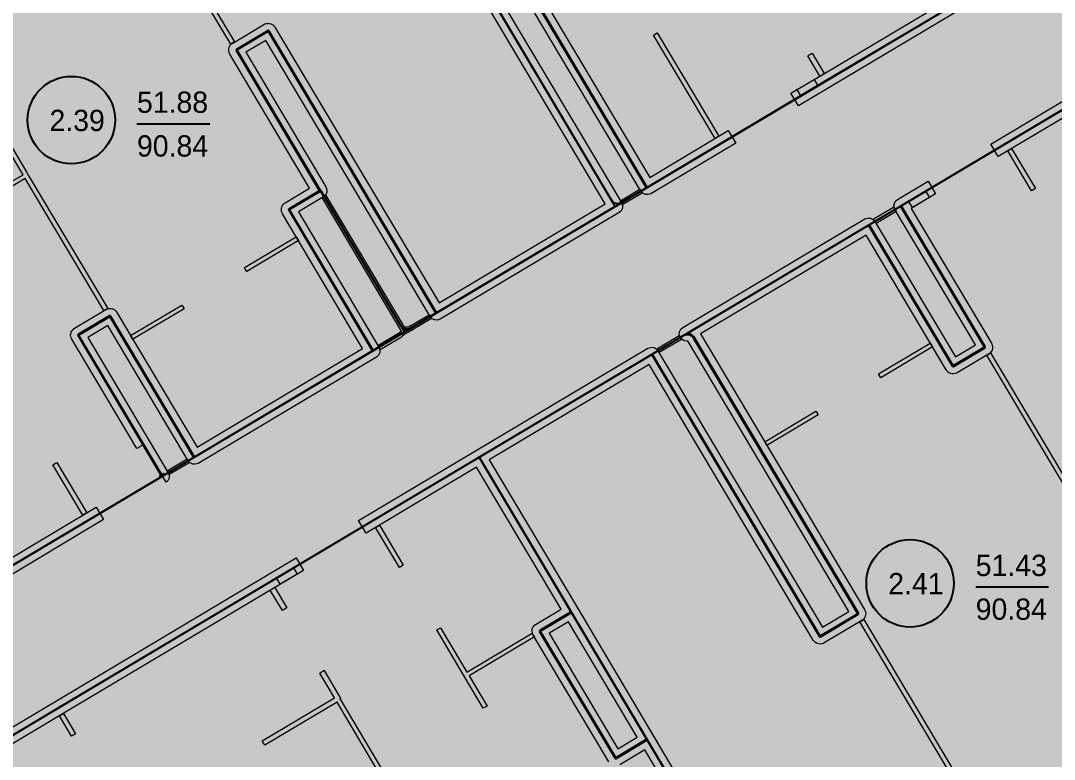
# Model space of a CAD drawing. Header units: millimetres. Extents: x 0 to 312583, y -208103 to 25097.
# Drawn here: x 148032 to 162212, y -140520 to -130390 of the extents above; entities that cross this region are included whole.
import ezdxf

# ---------------------------------------------------------------- set-up
doc = ezdxf.new("R2010")
doc.units = ezdxf.units.MM
doc.linetypes.add('Solid', pattern=[0])
for name, color, linetype, lineweight in [('Inner Walls', 5, 'Solid', 0), ('Room Objects', 47, 'Solid', 15), ('Room Walls', 47, 'Solid', 35), ('Service Area', 252, 'Solid', 25), ('Three-Bedroom Apartment', 250, 'Solid', 25), ('Two-Bedroom Apartment', 1, 'Solid', 35)]:
    doc.layers.add(name, color=color, linetype=linetype, lineweight=lineweight)
doc.styles.add('Dialog.plain', font='Dialog.plain')

msp = doc.modelspace()

# ---------------------------------------------------------------- hatches: boundary and pattern name
at = {"layer": 'Room Objects', "linetype": 'Solid', "lineweight": 0}
for points in [[(158918, -131197), (158969, -131283), (158969, -131283), (158737, -131421), (158686, -131335), (158686, -131335)], [(160267, -132954), (160215, -132868), (160215, -132868), (160447, -132730), (160499, -132816), (160499, -132816)], [(151594, -138118), (151543, -138032), (151543, -138032), (151775, -137894), (151826, -137980), (151826, -137980)]]:
    msp.add_hatch(color=5, dxfattribs=at).paths.add_polyline_path(points, flags=0)
at = {"layer": 'Service Area', "linetype": 'Solid', "lineweight": 25}
for points in [[(154317, -128815), (156619, -132682), (156276, -132886), (156258, -132895), (156239, -132899), (156219, -132900), (156200, -132897), (156182, -132891), (156165, -132881), (156150, -132867), (156139, -132852), (153888, -129071)], [(161970, -129496), (162994, -131214), (128307, -151866), (127283, -150148)], [(153729, -134403), (153385, -134608), (153367, -134616), (153348, -134621), (153329, -134621), (153309, -134619), (153291, -134612), (153274, -134602), (153260, -134589), (153248, -134573), (150997, -130792), (151427, -130536)], [(151718, -132981), (152148, -132725), (153299, -134659), (153299, -134659), (152869, -134914)], [(159674, -133191), (160104, -132935), (160104, -132935), (161255, -134868), (160825, -135124)], [(149979, -136636), (148828, -134702), (149257, -134446), (150408, -136380), (150408, -136380)], [(158999, -138830), (156697, -134963), (157127, -134707), (157145, -134699), (157164, -134694), (157183, -134693), (157203, -134696), (157221, -134703), (157238, -134713), (157252, -134726), (157264, -134742), (159515, -138523)], [(155159, -138760), (155588, -138504), (156624, -140244), (156195, -140499)]]:
    msp.add_hatch(color=254, dxfattribs=at).paths.add_polyline_path(points, flags=0)
at = {"layer": 'Three-Bedroom Apartment', "linetype": 'Solid', "lineweight": 25}
msp.add_hatch(color=150, dxfattribs=at).paths.add_polyline_path([(159080, -131216), (156628, -132677), (154326, -128810), (154325, -128809), (154323, -128807), (154322, -128806), (154320, -128806), (154318, -128805), (154316, -128805), (154314, -128806), (154312, -128807), (153883, -129062), (153883, -129062), (151586, -125204), (154476, -123483), (157367, -121762), (160258, -120041), (160258, -120041), (165402, -128681), (165387, -128672), (165385, -128671), (165367, -128664), (165365, -128664), (165345, -128661), (165343, -128661), (165324, -128662), (165322, -128662), (165303, -128667), (165301, -128667), (165283, -128676), (165282, -128676), (164939, -128881), (164937, -128882), (164936, -128883), (164935, -128885), (164934, -128887), (164934, -128889), (164934, -128891), (164934, -128893), (164935, -128894), (165907, -130527), (165908, -130529), (165910, -130530), (165912, -130531), (165913, -130532), (165915, -130532), (165917, -130532), (165919, -130531), (165921, -130530), (166351, -130275), (166351, -130275), (170489, -137226), (167599, -138947), (162483, -130355), (161970, -129496)], flags=0)
at = {"layer": 'Two-Bedroom Apartment', "linetype": 'Solid', "lineweight": 25}
for points in [[(149970, -136641), (147518, -138101), (147518, -138101), (146257, -135983), (146686, -135727), (146688, -135726), (146689, -135724), (146690, -135723), (146691, -135721), (146691, -135719), (146691, -135717), (146691, -135715), (146690, -135713), (145654, -133973), (145653, -133972), (145651, -133970), (145649, -133969), (145648, -133969), (145646, -133969), (145644, -133969), (145642, -133969), (145640, -133970), (145210, -134226), (145210, -134226), (142913, -130368), (145804, -128647), (148695, -126926), (151586, -125204), (151586, -125204), (156190, -132938), (153737, -134398), (151435, -130531), (151434, -130530), (151433, -130528), (151431, -130527), (151429, -130527), (151427, -130526), (151425, -130526), (151423, -130527), (151421, -130528), (150992, -130784), (150990, -130785), (150989, -130786), (150988, -130788), (150987, -130790), (150987, -130792), (150987, -130794), (150988, -130795), (150988, -130797), (152134, -132722), (151713, -132973), (151712, -132974), (151710, -132975), (151709, -132977), (151709, -132979), (151708, -132981), (151708, -132983), (151709, -132985), (151710, -132986), (152861, -134920), (152861, -134920), (150417, -136375), (149266, -134441), (149265, -134440), (149263, -134438), (149262, -134437), (149260, -134437), (149258, -134436), (149256, -134437), (149254, -134437), (149252, -134438), (148823, -134694), (148821, -134695), (148820, -134696), (148819, -134698), (148818, -134700), (148818, -134702), (148818, -134704), (148818, -134706), (148819, -134707)], [(161817, -142389), (158926, -144110), (158926, -144110), (154322, -136377), (156689, -134968), (156689, -134968), (158991, -138835), (158992, -138836), (158994, -138838), (158995, -138839), (158997, -138839), (158999, -138840), (159001, -138839), (159003, -138839), (159005, -138838), (159520, -138531), (159522, -138530), (159523, -138529), (159524, -138527), (159525, -138525), (159525, -138523), (159525, -138521), (159524, -138519), (159524, -138517), (157273, -134737), (157272, -134736), (157261, -134720), (157259, -134719), (157245, -134706), (157243, -134704), (157226, -134694), (157225, -134693), (157206, -134687), (157204, -134686), (157185, -134683), (157183, -134683), (157166, -134684), (157213, -134656), (159665, -133196), (160816, -135129), (160818, -135131), (160819, -135132), (160821, -135133), (160823, -135134), (160825, -135134), (160827, -135134), (160828, -135133), (160830, -135133), (161260, -134877), (161261, -134876), (161263, -134874), (161264, -134873), (161264, -134871), (161265, -134869), (161265, -134867), (161264, -134865), (161263, -134863), (160112, -132930), (160112, -132930), (162555, -131475), (162555, -131475), (163706, -133409), (163708, -133410), (163709, -133411), (163711, -133412), (163712, -133413), (163714, -133413), (163716, -133413), (163718, -133413), (163720, -133412), (164151, -133156), (164151, -133156), (164255, -133332), (163826, -133588), (163824, -133589), (163823, -133590), (163822, -133592), (163821, -133594), (163821, -133596), (163821, -133598), (163821, -133600), (163822, -133601), (164858, -135341), (164859, -135343), (164861, -135344), (164863, -135345), (164864, -135346), (164866, -135346), (164868, -135346), (164870, -135346), (164872, -135345), (165302, -135089), (165302, -135089), (167599, -138947), (164708, -140668)], [(153145, -147552), (150254, -149274), (150254, -149274), (145650, -141540), (148541, -139819), (151431, -138098), (154322, -136377), (154322, -136377), (155583, -138495), (155583, -138495), (155154, -138751), (155152, -138752), (155151, -138754), (155150, -138755), (155149, -138757), (155149, -138759), (155149, -138761), (155149, -138763), (155150, -138765), (156186, -140505), (156187, -140506), (156189, -140508), (156190, -140509), (156192, -140509), (156194, -140509), (156196, -140509), (156198, -140509), (156200, -140508), (156629, -140252), (156629, -140252), (158926, -144110), (156036, -145831)]]:
    msp.add_hatch(color=151, dxfattribs=at).paths.add_polyline_path(points, flags=0)

# ---------------------------------------------------------------- linework, layer by layer
at = {"layer": 'Inner Walls', "color": 47, "linetype": 'Solid', "lineweight": 15}
for p, q in [((154412, -128759), (156663, -132540)), ((156542, -132728), (154286, -128939)), ((156053, -132903), (153797, -129114)), ((154020, -129097), (156276, -132886)), ((159029, -131131), (161919, -129410)), ((161936, -129633), (159132, -131302)), ((150941, -130698), (151370, -130442)), ((151370, -130442), (151379, -130437)), ((151379, -130437), (151381, -130436)), ((151381, -130436), (151399, -130430)), ((151399, -130430), (151401, -130429)), ((151401, -130429), (151421, -130427)), ((151421, -130427), (151422, -130426)), ((151422, -130426), (151442, -130427)), ((151442, -130427), (151444, -130428)), ((151444, -130428), (151463, -130433)), ((151463, -130433), (151465, -130433)), ((151465, -130433), (151483, -130442)), ((151483, -130442), (151484, -130443)), ((151484, -130443), (151500, -130454)), ((151500, -130454), (151501, -130456)), ((151501, -130456), (151514, -130470)), ((151514, -130470), (151516, -130472)), ((151516, -130472), (151521, -130480)), ((151521, -130480), (153772, -134261)), ((150894, -130754), (150902, -130736)), ((150902, -130736), (150903, -130734)), ((150903, -130734), (150915, -130719)), ((150915, -130719), (150916, -130717)), ((150916, -130717), (150931, -130704)), ((150931, -130704), (150933, -130703)), ((150933, -130703), (150941, -130698)), ((151395, -130660), (151121, -130823)), ((153651, -134449), (151395, -130660)), ((150887, -130796), (150888, -130777)), ((150887, -130798), (150887, -130796)), ((150890, -130818), (150887, -130798)), ((150888, -130775), (150893, -130756)), ((150888, -130777), (150888, -130775)), ((150890, -130819), (150890, -130818)), ((150897, -130838), (150890, -130819)), ((150893, -130756), (150894, -130754)), ((150898, -130840), (150897, -130838)), ((150902, -130848), (150898, -130840)), ((151997, -132687), (150902, -130848)), ((151121, -130823), (152220, -132671)), ((158600, -131386), (159029, -131131)), ((159132, -131302), (158702, -131558)), ((158702, -131558), (158600, -131386)), ((161341, -132082), (162504, -131389)), ((162521, -131612), (161444, -132254)), ((156663, -132540), (157740, -131898)), ((157740, -131898), (157843, -132070)), ((157843, -132070), (156679, -132763)), ((161444, -132254), (161341, -132082)), ((151662, -132887), (151997, -132687)), ((152220, -132671), (152233, -132708)), ((152233, -132708), (152231, -132746)), ((160061, -132844), (160482, -132593)), ((160482, -132593), (160584, -132765)), ((152185, -132808), (151842, -133012)), ((152214, -132782), (152185, -132808)), ((152231, -132746), (152214, -132782)), ((156568, -132757), (156542, -132728)), ((156603, -132774), (156568, -132757)), ((156642, -132776), (156603, -132774)), ((156679, -132763), (156642, -132776)), ((160018, -132896), (160035, -132866)), ((160035, -132866), (160061, -132844)), ((160584, -132765), (160249, -132965)), ((151609, -132985), (151610, -132966)), ((151609, -132987), (151609, -132985)), ((151611, -133007), (151609, -132987)), ((151610, -132964), (151615, -132945)), ((151610, -132966), (151610, -132964)), ((151612, -133009), (151611, -133007)), ((151615, -132943), (151624, -132925)), ((151615, -132945), (151615, -132943)), ((151624, -132925), (151625, -132924)), ((151625, -132924), (151636, -132908)), ((151636, -132908), (151638, -132906)), ((151638, -132906), (151652, -132893)), ((151652, -132893), (151654, -132892)), ((151654, -132892), (151662, -132887)), ((153772, -134261), (156053, -132903)), ((156270, -132997), (156241, -133023)), ((156287, -132962), (156270, -132997)), ((156276, -132886), (156289, -132923)), ((156289, -132923), (156287, -132962)), ((160012, -132930), (160018, -132896)), ((160026, -132981), (160012, -132930)), ((161131, -134837), (160026, -132981)), ((160249, -132965), (161349, -134812)), ((151618, -133027), (151612, -133009)), ((151619, -133029), (151618, -133027)), ((151624, -133037), (151619, -133029)), ((152724, -134885), (151624, -133037)), ((151842, -133012), (152947, -134868)), ((156241, -133023), (153788, -134484)), ((157115, -134598), (159614, -133110)), ((159614, -133110), (159651, -133097)), ((159651, -133097), (159690, -133099)), ((159690, -133099), (159725, -133116)), ((159725, -133116), (159751, -133145)), ((159751, -133145), (160856, -135000)), ((159631, -133333), (157359, -134686)), ((160731, -135180), (159631, -133333)), ((148771, -134608), (149201, -134352)), ((149201, -134352), (149210, -134347)), ((149210, -134347), (149211, -134347)), ((149211, -134347), (149230, -134340)), ((149230, -134340), (149232, -134340)), ((149232, -134340), (149251, -134337)), ((149251, -134337), (149253, -134337)), ((149253, -134337), (149273, -134338)), ((149273, -134338), (149275, -134338)), ((149275, -134338), (149294, -134343)), ((149294, -134343), (149296, -134343)), ((149296, -134343), (149313, -134352)), ((149313, -134352), (149315, -134353)), ((149315, -134353), (149331, -134365)), ((149331, -134365), (149332, -134366)), ((149332, -134366), (149345, -134380)), ((149345, -134380), (149346, -134382)), ((149346, -134382), (149352, -134390)), ((149352, -134390), (150452, -136238)), ((153677, -134478), (153651, -134449)), ((153713, -134495), (153677, -134478)), ((153752, -134497), (153713, -134495)), ((153788, -134484), (153752, -134497)), ((148718, -134706), (148719, -134687)), ((148718, -134708), (148718, -134706)), ((148721, -134728), (148718, -134708)), ((148719, -134685), (148724, -134666)), ((148719, -134687), (148719, -134685)), ((148724, -134666), (148725, -134664)), ((148725, -134664), (148733, -134646)), ((148733, -134646), (148734, -134645)), ((148734, -134645), (148746, -134629)), ((148746, -134629), (148747, -134627)), ((148747, -134627), (148762, -134614)), ((148762, -134614), (148763, -134613)), ((148763, -134613), (148771, -134608)), ((149226, -134570), (148952, -134733)), ((150331, -136426), (149226, -134570)), ((157066, -134694), (157070, -134657)), ((157077, -134730), (157066, -134694)), ((157070, -134657), (157087, -134623)), ((157087, -134623), (157115, -134598)), ((157359, -134686), (159610, -138466)), ((148721, -134730), (148721, -134728)), ((148728, -134748), (148721, -134730)), ((148729, -134750), (148728, -134748)), ((148733, -134759), (148729, -134750)), ((149626, -136258), (148733, -134759)), ((148952, -134733), (150056, -136590)), ((157101, -134760), (157077, -134730)), ((157133, -134779), (157101, -134760)), ((157170, -134784), (157133, -134779)), ((157178, -134784), (157170, -134784)), ((157180, -134784), (157178, -134784)), ((157182, -134785), (157180, -134784)), ((157184, -134785), (157182, -134785)), ((157185, -134787), (157184, -134785)), ((157189, -134792), (157185, -134787)), ((159392, -138491), (157189, -134792)), ((160856, -135000), (161131, -134837)), ((161349, -134812), (161354, -134821)), ((161354, -134821), (161355, -134822)), ((161355, -134822), (161361, -134841)), ((161361, -134841), (161362, -134843)), ((161362, -134843), (161364, -134862)), ((150452, -136238), (152724, -134885)), ((152942, -134977), (152912, -135005)), ((152959, -134940), (152942, -134977)), ((152947, -134868), (152959, -134898)), ((152959, -134898), (152959, -134940)), ((154271, -136291), (156638, -134882)), ((156638, -134882), (156689, -134868)), ((156689, -134868), (156723, -134874)), ((156723, -134874), (156752, -134891)), ((156752, -134891), (156775, -134917)), ((156775, -134917), (159031, -138706)), ((161311, -134963), (160881, -135219)), ((161319, -134957), (161311, -134963)), ((161321, -134956), (161319, -134957)), ((161335, -134943), (161321, -134956)), ((161337, -134942), (161335, -134943)), ((161348, -134926), (161337, -134942)), ((161349, -134924), (161348, -134926)), ((161358, -134907), (161349, -134924)), ((161363, -134886), (161358, -134905)), ((161358, -134905), (161358, -134907)), ((161364, -134884), (161363, -134886)), ((161364, -134862), (161365, -134864)), ((161365, -134864), (161364, -134884)), ((152912, -135005), (150468, -136461)), ((156654, -135105), (154459, -136412)), ((158905, -138886), (156654, -135105)), ((160736, -135188), (160731, -135180)), ((160737, -135190), (160736, -135188)), ((160750, -135205), (160737, -135190)), ((160752, -135206), (160750, -135205)), ((160767, -135218), (160752, -135206)), ((160769, -135219), (160767, -135218)), ((160787, -135227), (160769, -135219)), ((160789, -135228), (160787, -135227)), ((160808, -135233), (160789, -135228)), ((160810, -135233), (160808, -135233)), ((160829, -135234), (160810, -135233)), ((160831, -135234), (160829, -135234)), ((160851, -135231), (160831, -135234)), ((160852, -135231), (160851, -135231)), ((160871, -135224), (160852, -135231)), ((160873, -135223), (160871, -135224)), ((160881, -135219), (160873, -135223)), ((149720, -136202), (149626, -136258)), ((150029, -136720), (149720, -136202)), ((152669, -137245), (154271, -136291)), ((150357, -136455), (150331, -136426)), ((150392, -136472), (150357, -136455)), ((150431, -136474), (150392, -136472)), ((150468, -136461), (150431, -136474)), ((154287, -136514), (152772, -137417)), ((155446, -138460), (154287, -136514)), ((154459, -136412), (155669, -138444)), ((150068, -136663), (150051, -136699)), ((150056, -136590), (150068, -136622)), ((150068, -136622), (150068, -136663)), ((150051, -136699), (150029, -136720)), ((147552, -137964), (149068, -137061)), ((149068, -137061), (149171, -137233)), ((149171, -137233), (147569, -138187)), ((152772, -137417), (152669, -137245)), ((151380, -138012), (151810, -137757)), ((151810, -137757), (151912, -137928)), ((151912, -137928), (148592, -139905)), ((145599, -141454), (151380, -138012)), ((155102, -138665), (155446, -138460)), ((155669, -138444), (156715, -140201)), ((159031, -138706), (159392, -138491)), ((159610, -138466), (159614, -138475)), ((159614, -138475), (159615, -138477)), ((159615, -138477), (159622, -138495)), ((159622, -138495), (159622, -138497)), ((159622, -138497), (159625, -138517)), ((159625, -138519), (159624, -138538)), ((159624, -138538), (159624, -138540)), ((159625, -138517), (159625, -138519)), ((155078, -138685), (155093, -138672)), ((155093, -138672), (155094, -138670)), ((155094, -138670), (155102, -138665)), ((155548, -138632), (155282, -138791)), ((156492, -140217), (155548, -138632)), ((159571, -138617), (159056, -138924)), ((159579, -138612), (159571, -138617)), ((159581, -138611), (159579, -138612)), ((159596, -138597), (159581, -138611)), ((159597, -138596), (159596, -138597)), ((159609, -138580), (159597, -138596)), ((159610, -138579), (159609, -138580)), ((159618, -138561), (159610, -138579)), ((159619, -138559), (159618, -138561)), ((159624, -138540), (159619, -138559)), ((155049, -138764), (155050, -138744)), ((155049, -138766), (155049, -138764)), ((155052, -138785), (155049, -138766)), ((155050, -138742), (155055, -138723)), ((155050, -138744), (155050, -138742)), ((155052, -138787), (155052, -138785)), ((155059, -138805), (155052, -138787)), ((155055, -138723), (155056, -138721)), ((155056, -138721), (155064, -138704)), ((155060, -138807), (155059, -138805)), ((155064, -138816), (155060, -138807)), ((155064, -138704), (155065, -138702)), ((156100, -140556), (155064, -138816)), ((155065, -138702), (155077, -138686)), ((155077, -138686), (155078, -138685)), ((155282, -138791), (156226, -140376)), ((158910, -138894), (158905, -138886)), ((158912, -138896), (158910, -138894)), ((158925, -138910), (158912, -138896)), ((158926, -138911), (158925, -138910)), ((158942, -138923), (158926, -138911)), ((158944, -138924), (158942, -138923)), ((158961, -138933), (158944, -138924)), ((158963, -138933), (158961, -138933)), ((158982, -138938), (158963, -138933)), ((158984, -138938), (158982, -138938)), ((159004, -138939), (158984, -138938)), ((159006, -138939), (159004, -138939)), ((159025, -138937), (159006, -138939)), ((159027, -138936), (159025, -138937)), ((159045, -138930), (159027, -138936)), ((159047, -138929), (159045, -138930)), ((159056, -138924), (159047, -138929)), ((148592, -139905), (145787, -141575)), ((156226, -140376), (156492, -140217)), ((156715, -140201), (158884, -143844)), ((156595, -140389), (156251, -140594)), ((158713, -143947), (156595, -140389))]:
    msp.add_line(p, q, dxfattribs=at)
for p in [(155669, -138444), (156715, -140201)]:
    msp.add_point(p, dxfattribs=at)
at = {"layer": 'Room Objects', "color": 0, "linetype": 'Solid', "lineweight": 0}
for p, q in [((158686, -131335), (158918, -131197)), ((158969, -131283), (158737, -131421)), ((158918, -131197), (158969, -131283)), ((158737, -131421), (158686, -131335)), ((160215, -132868), (160447, -132730)), ((160499, -132816), (160267, -132954)), ((160447, -132730), (160499, -132816)), ((160267, -132954), (160215, -132868)), ((151543, -138032), (151775, -137894)), ((151775, -137894), (151826, -137980)), ((151594, -138118), (151543, -138032)), ((151826, -137980), (151594, -138118))]:
    msp.add_line(p, q, dxfattribs=at)
for p in [(158969, -131283), (158686, -131335), (160499, -132816), (160215, -132868), (151543, -138032), (151826, -137980)]:
    msp.add_point(p, dxfattribs=at)
at = {"layer": 'Room Walls', "color": 47, "linetype": 'Solid', "lineweight": 9}
for p, q in [((150915, -130713), (148797, -127156)), ((148849, -127125), (150966, -130682)), ((148065, -132503), (145906, -128877)), ((145958, -128846), (148117, -132472)), ((156714, -130589), (156766, -130558)), ((157558, -132006), (156714, -130589)), ((156766, -130558), (157610, -131976)), ((150966, -130682), (150915, -130713)), ((158829, -130872), (158837, -130866)), ((158995, -131151), (158829, -130872)), ((158837, -130866), (158880, -130841)), ((158880, -130841), (158889, -130836)), ((158889, -130836), (159055, -131115)), ((159021, -131136), (158995, -131152)), ((158995, -131152), (158995, -131151)), ((159034, -131128), (159021, -131136)), ((159038, -131125), (159034, -131128)), ((159047, -131120), (159038, -131125)), ((159055, -131115), (159047, -131120)), ((157610, -131976), (157558, -132006)), ((161574, -132176), (161626, -132145)), ((161626, -132145), (161952, -132693)), ((161901, -132723), (161574, -132176)), ((147798, -132662), (148065, -132503)), ((148096, -132554), (147829, -132713)), ((149175, -134367), (148096, -132554)), ((148117, -132472), (148132, -132498)), ((148132, -132498), (149227, -134337)), ((156260, -132861), (156527, -132702)), ((156527, -132702), (156557, -132754)), ((161952, -132693), (161901, -132723)), ((152167, -132816), (152219, -132786)), ((153258, -134648), (152167, -132816)), ((152219, -132786), (153309, -134618)), ((156268, -132874), (156260, -132861)), ((156557, -132754), (156291, -132912)), ((156276, -132886), (156268, -132874)), ((156288, -132914), (156276, -132886)), ((156291, -132912), (156288, -132914)), ((159729, -133111), (159997, -132952)), ((160042, -133007), (159767, -133170)), ((159997, -132952), (160001, -132950)), ((160001, -132950), (160011, -132945)), ((160011, -132945), (160034, -132995)), ((160034, -132995), (160042, -133007)), ((159760, -133163), (159729, -133111)), ((159762, -133162), (159760, -133163)), ((159767, -133170), (159762, -133162)), ((151113, -133772), (151813, -133355)), ((151844, -133407), (151133, -133830)), ((151813, -133355), (151844, -133407)), ((151103, -133778), (151113, -133772)), ((151113, -133796), (151103, -133778)), ((151133, -133830), (151113, -133796)), ((149227, -134337), (149175, -134367)), ((149541, -134708), (150243, -134290)), ((150274, -134342), (149572, -134760)), ((150243, -134290), (150274, -134342)), ((153371, -134581), (153636, -134423)), ((153636, -134423), (153667, -134475)), ((153667, -134475), (153400, -134633)), ((149572, -134760), (149541, -134708)), ((152931, -134843), (153237, -134661)), ((153237, -134661), (153258, -134648)), ((153273, -134709), (153272, -134711)), ((153400, -134633), (153273, -134709)), ((153309, -134618), (153310, -134617)), ((153310, -134617), (153315, -134589)), ((153315, -134589), (153330, -134591)), ((153330, -134591), (153344, -134591)), ((153344, -134591), (153357, -134587)), ((153357, -134587), (153371, -134581)), ((156759, -134891), (157065, -134709)), ((157065, -134709), (157096, -134761)), ((152937, -134851), (152931, -134843)), ((152935, -134852), (152937, -134851)), ((153234, -134744), (152966, -134904)), ((153237, -134742), (153234, -134744)), ((153253, -134730), (153237, -134742)), ((153255, -134729), (153253, -134730)), ((153256, -134727), (153255, -134729)), ((153258, -134725), (153256, -134727)), ((153272, -134711), (153258, -134725)), ((157096, -134761), (156790, -134943)), ((159800, -135234), (160511, -134811)), ((160511, -134811), (160541, -134862)), ((152966, -134904), (152935, -134852)), ((156790, -134943), (156759, -134891)), ((160541, -134862), (159831, -135286)), ((161285, -134978), (161337, -134947)), ((162365, -136791), (161285, -134978)), ((161337, -134947), (162416, -136760)), ((159831, -135286), (159800, -135234)), ((158239, -136164), (158941, -135746)), ((158971, -135797), (158269, -136215)), ((158941, -135746), (158971, -135797)), ((158269, -136215), (158239, -136164)), ((150041, -136564), (150316, -136400)), ((150316, -136400), (150346, -136452)), ((148475, -136480), (148527, -136449)), ((148886, -137170), (148475, -136480)), ((148527, -136449), (148938, -137139)), ((150346, -136452), (150071, -136615)), ((149940, -136630), (149979, -136607)), ((149942, -136632), (149940, -136630)), ((149953, -136651), (149942, -136632)), ((149979, -136636), (149953, -136651)), ((149979, -136607), (149992, -136599)), ((150004, -136620), (149979, -136636)), ((149992, -136599), (149993, -136601)), ((149993, -136601), (149993, -136602)), ((149993, -136602), (150004, -136620)), ((150071, -136615), (150041, -136564)), ((148938, -137139), (148886, -137170)), ((152902, -137339), (152954, -137308)), ((153229, -137887), (152902, -137339)), ((152954, -137308), (153280, -137856)), ((153280, -137856), (153229, -137887)), ((151457, -138199), (151474, -138189)), ((151623, -138479), (151457, -138199)), ((151474, -138189), (151478, -138187)), ((151478, -138187), (151491, -138179)), ((151491, -138179), (151515, -138161)), ((151515, -138161), (151517, -138164)), ((151517, -138164), (151683, -138443)), ((151632, -138474), (151623, -138479)), ((151659, -138458), (151632, -138474)), ((151675, -138448), (151659, -138458)), ((151683, -138443), (151675, -138448)), ((159546, -138632), (159597, -138602)), ((161663, -142190), (159546, -138632)), ((159597, -138602), (161715, -142159)), ((153740, -138746), (153792, -138716)), ((154117, -139380), (153740, -138746)), ((153792, -138716), (154153, -139323)), ((154153, -139323), (155049, -138790)), ((155049, -138790), (155064, -138816)), ((155064, -138816), (155080, -138842)), ((155080, -138842), (154184, -139375)), ((152135, -139338), (152143, -139333)), ((152337, -139677), (152135, -139338)), ((152143, -139333), (152157, -139325)), ((152157, -139325), (152186, -139307)), ((152186, -139307), (152195, -139302)), ((152195, -139302), (152412, -139667)), ((154379, -139820), (154117, -139380)), ((154184, -139375), (154431, -139789)), ((152412, -139667), (152414, -139670)), ((152414, -139670), (152414, -139672)), ((152414, -139672), (152416, -139677)), ((151347, -140267), (152337, -139677)), ((152373, -139738), (151382, -140327)), ((153692, -141954), (152373, -139738)), ((152416, -139677), (152417, -139679)), ((152417, -139679), (152418, -139685)), ((152418, -139693), (152417, -139695)), ((152417, -139695), (153744, -141924)), ((152418, -139685), (152418, -139687)), ((152418, -139687), (152418, -139693)), ((154431, -139789), (154379, -139820)), ((148566, -139921), (148618, -139890)), ((148732, -140200), (148566, -139921)), ((148618, -139890), (148784, -140169)), ((148784, -140169), (148732, -140200)), ((151352, -140275), (151347, -140267)), ((151365, -140298), (151352, -140275)), ((151377, -140318), (151365, -140298)), ((151382, -140327), (151377, -140318))]:
    msp.add_line(p, q, dxfattribs=at)
for p in [(153237, -134661), (153237, -134661), (153273, -134709), (153371, -134581), (153400, -134633), (149942, -136632), (149993, -136602), (152186, -139307), (154117, -139380), (152373, -139738), (152417, -139695)]:
    msp.add_point(p, dxfattribs=at)
at = {"layer": 'Service Area', "color": 254, "linetype": 'Solid', "lineweight": 25}
for p, q in [((154317, -128815), (156619, -132682)), ((156139, -132852), (153888, -129071)), ((127283, -150148), (161970, -129496)), ((150997, -130792), (151427, -130536)), ((151427, -130536), (153729, -134403)), ((153248, -134573), (150997, -130792)), ((162994, -131214), (128307, -151866)), ((156619, -132682), (156276, -132886)), ((151718, -132981), (152148, -132725)), ((152148, -132725), (153299, -134659)), ((156150, -132867), (156139, -132852)), ((152869, -134914), (151718, -132981)), ((156165, -132881), (156150, -132867)), ((156182, -132891), (156165, -132881)), ((156200, -132897), (156182, -132891)), ((156219, -132900), (156200, -132897)), ((156239, -132899), (156219, -132900)), ((156258, -132895), (156239, -132899)), ((156276, -132886), (156258, -132895)), ((159674, -133191), (160104, -132935)), ((160104, -132935), (161255, -134868)), ((160825, -135124), (159674, -133191)), ((153729, -134403), (153385, -134608)), ((148828, -134702), (149257, -134446)), ((149257, -134446), (150408, -136380)), ((149979, -136636), (148828, -134702)), ((153299, -134659), (152869, -134914)), ((153260, -134589), (153248, -134573)), ((153274, -134602), (153260, -134589)), ((153291, -134612), (153274, -134602)), ((153309, -134619), (153291, -134612)), ((153329, -134621), (153309, -134619)), ((153348, -134621), (153329, -134621)), ((153367, -134616), (153348, -134621)), ((153385, -134608), (153367, -134616)), ((156697, -134963), (157127, -134707)), ((157127, -134707), (157145, -134699)), ((157145, -134699), (157164, -134694)), ((157164, -134694), (157183, -134693)), ((157183, -134693), (157203, -134696)), ((157203, -134696), (157221, -134703)), ((157221, -134703), (157238, -134713)), ((157238, -134713), (157252, -134726)), ((157252, -134726), (157264, -134742)), ((157264, -134742), (159515, -138523)), ((158999, -138830), (156697, -134963)), ((161255, -134868), (160825, -135124)), ((150408, -136380), (149979, -136636)), ((155159, -138760), (155588, -138504)), ((155588, -138504), (156624, -140244)), ((159515, -138523), (158999, -138830)), ((156195, -140499), (155159, -138760)), ((156624, -140244), (156195, -140499))]:
    msp.add_line(p, q, dxfattribs=at)
for p in [(160104, -132935), (153299, -134659), (150408, -136380)]:
    msp.add_point(p, dxfattribs=at)
at = {"layer": 'Three-Bedroom Apartment', "color": 150, "linetype": 'Solid', "lineweight": 25}
for p, q in [((156628, -132677), (154326, -128810)), ((161970, -129496), (159080, -131216)), ((159080, -131216), (156628, -132677))]:
    msp.add_line(p, q, dxfattribs=at)
at = {"layer": 'Three-Bedroom Apartment', "color": 7, "linetype": 'Solid', "lineweight": 25}
for p, q in [((149628, -131804), (150628, -131804)), ((161134, -138156), (162134, -138156))]:
    msp.add_line(p, q, dxfattribs=at)
for centre in [(148728, -131754), (160234, -138106)]:
    msp.add_circle(centre, 600, dxfattribs=at)
at = {"layer": 'Two-Bedroom Apartment', "color": 151, "linetype": 'Solid', "lineweight": 25}
for p, q in [((151586, -125204), (156190, -132938)), ((151421, -130528), (150992, -130784)), ((151423, -130527), (151421, -130528)), ((151425, -130526), (151423, -130527)), ((151427, -130526), (151425, -130526)), ((151429, -130527), (151427, -130526)), ((151431, -130527), (151429, -130527)), ((151433, -130528), (151431, -130527)), ((151434, -130530), (151433, -130528)), ((151435, -130531), (151434, -130530)), ((153737, -134398), (151435, -130531)), ((150988, -130788), (150987, -130790)), ((150987, -130790), (150987, -130792)), ((150987, -130792), (150987, -130794)), ((150987, -130794), (150988, -130795)), ((150989, -130786), (150988, -130788)), ((150988, -130795), (150988, -130797)), ((150988, -130797), (152134, -132722)), ((150990, -130785), (150989, -130786)), ((150992, -130784), (150990, -130785)), ((160112, -132930), (162555, -131475)), ((152134, -132722), (151713, -132973)), ((151709, -132979), (151708, -132981)), ((151708, -132981), (151708, -132983)), ((151708, -132983), (151709, -132985)), ((151710, -132975), (151709, -132977)), ((151709, -132977), (151709, -132979)), ((151709, -132985), (151710, -132986)), ((151712, -132974), (151710, -132975)), ((151710, -132986), (152861, -134920)), ((151713, -132973), (151712, -132974)), ((156190, -132938), (153737, -134398)), ((161263, -134863), (160112, -132930)), ((157213, -134656), (159665, -133196)), ((159665, -133196), (160816, -135129)), ((149252, -134438), (148823, -134694)), ((149254, -134437), (149252, -134438)), ((149256, -134437), (149254, -134437)), ((149258, -134436), (149256, -134437)), ((149260, -134437), (149258, -134436)), ((149262, -134437), (149260, -134437)), ((149263, -134438), (149262, -134437)), ((149265, -134440), (149263, -134438)), ((149266, -134441), (149265, -134440)), ((150417, -136375), (149266, -134441)), ((148819, -134698), (148818, -134700)), ((148818, -134700), (148818, -134702)), ((148818, -134702), (148818, -134704)), ((148818, -134704), (148818, -134706)), ((148818, -134706), (148819, -134707)), ((148820, -134696), (148819, -134698)), ((148819, -134707), (149970, -136641)), ((148821, -134695), (148820, -134696)), ((148823, -134694), (148821, -134695)), ((157166, -134684), (157213, -134656)), ((157183, -134683), (157166, -134684)), ((157185, -134683), (157183, -134683)), ((157204, -134686), (157185, -134683)), ((157206, -134687), (157204, -134686)), ((157225, -134693), (157206, -134687)), ((157226, -134694), (157225, -134693)), ((157243, -134704), (157226, -134694)), ((157245, -134706), (157243, -134704)), ((157259, -134719), (157245, -134706)), ((157261, -134720), (157259, -134719)), ((157272, -134736), (157261, -134720)), ((157273, -134737), (157272, -134736)), ((159524, -138517), (157273, -134737)), ((152861, -134920), (150417, -136375)), ((154322, -136377), (156689, -134968)), ((156689, -134968), (158991, -138835)), ((160830, -135133), (161260, -134877)), ((161260, -134877), (161261, -134876)), ((161261, -134876), (161263, -134874)), ((161264, -134865), (161263, -134863)), ((161263, -134874), (161264, -134873)), ((161265, -134867), (161264, -134865)), ((161264, -134871), (161265, -134869)), ((161264, -134873), (161264, -134871)), ((161265, -134869), (161265, -134867)), ((160816, -135129), (160818, -135131)), ((160818, -135131), (160819, -135132)), ((160819, -135132), (160821, -135133)), ((160821, -135133), (160823, -135134)), ((160823, -135134), (160825, -135134)), ((160825, -135134), (160827, -135134)), ((160827, -135134), (160828, -135133)), ((160828, -135133), (160830, -135133)), ((151431, -138098), (154322, -136377)), ((158926, -144110), (154322, -136377)), ((154322, -136377), (155583, -138495)), ((149970, -136641), (147518, -138101)), ((148541, -139819), (151431, -138098)), ((155583, -138495), (155154, -138751)), ((159005, -138838), (159520, -138531)), ((159520, -138531), (159522, -138530)), ((159522, -138530), (159523, -138529)), ((159523, -138529), (159524, -138527)), ((159524, -138519), (159524, -138517)), ((159525, -138521), (159524, -138519)), ((159524, -138527), (159525, -138525)), ((159525, -138523), (159525, -138521)), ((159525, -138525), (159525, -138523)), ((155150, -138755), (155149, -138757)), ((155149, -138757), (155149, -138759)), ((155149, -138759), (155149, -138761)), ((155149, -138761), (155149, -138763)), ((155149, -138763), (155150, -138765)), ((155151, -138754), (155150, -138755)), ((155150, -138765), (156186, -140505)), ((155152, -138752), (155151, -138754)), ((155154, -138751), (155152, -138752)), ((158991, -138835), (158992, -138836)), ((158992, -138836), (158994, -138838)), ((158994, -138838), (158995, -138839)), ((158995, -138839), (158997, -138839)), ((158997, -138839), (158999, -138840)), ((158999, -138840), (159001, -138839)), ((159001, -138839), (159003, -138839)), ((159003, -138839), (159005, -138838)), ((145650, -141540), (148541, -139819)), ((156200, -140508), (156629, -140252)), ((156629, -140252), (158926, -144110)), ((156186, -140505), (156187, -140506)), ((156187, -140506), (156189, -140508)), ((156189, -140508), (156190, -140509)), ((156190, -140509), (156192, -140509)), ((156192, -140509), (156194, -140509)), ((156194, -140509), (156196, -140509)), ((156196, -140509), (156198, -140509)), ((156198, -140509), (156200, -140508))]:
    msp.add_line(p, q, dxfattribs=at)
for p in [(160112, -132930), (152861, -134920), (156689, -134968), (154322, -136377), (155583, -138495), (156629, -140252)]:
    msp.add_point(p, dxfattribs=at)

# ---------------------------------------------------------------- texts
at = {"layer": 'Three-Bedroom Apartment', "color": 7, "linetype": 'Solid', "lineweight": 25, "style": 'Dialog.plain'}
for s, p in [('51.88', (149628, -131654)), ('2.39', (148428, -131904)), ('90.84', (149628, -132254)), ('51.43', (161134, -138006)), ('2.41', (159934, -138256)), ('90.84', (161134, -138606))]:
    msp.add_text(s, height=291.6, dxfattribs=at).set_placement(p)

doc.saveas('drawing.dxf')
